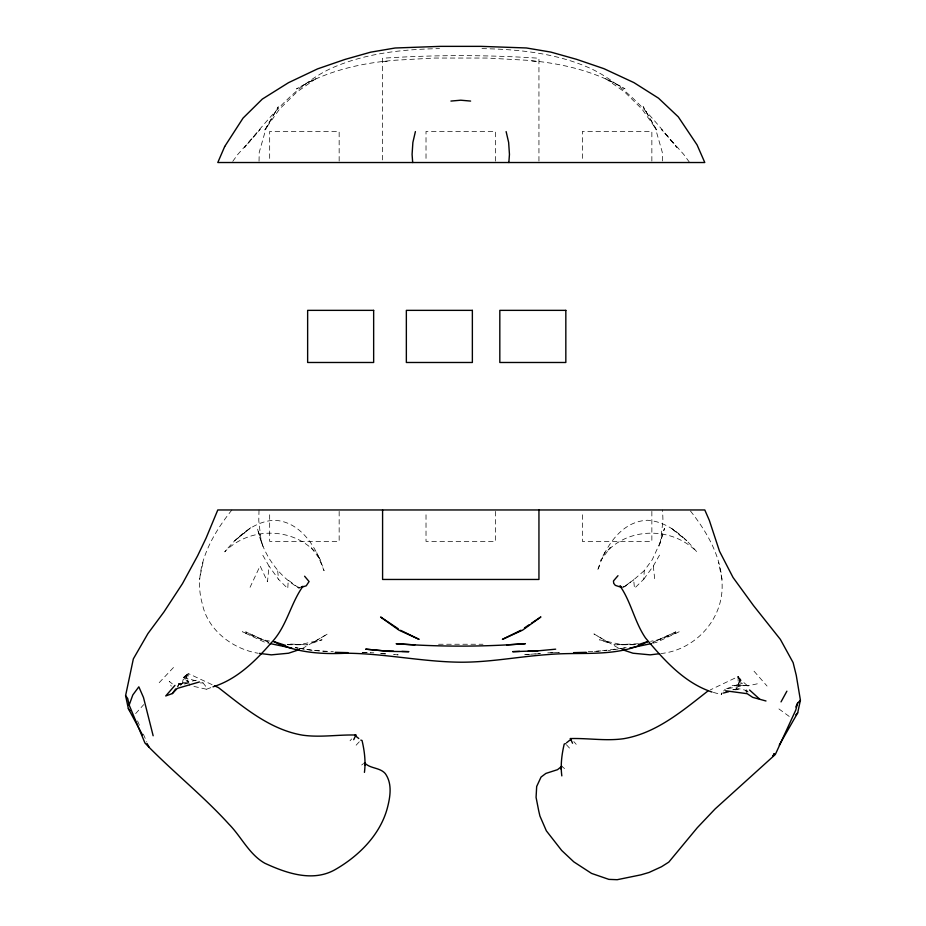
<?xml version="1.0" encoding="UTF-8"?>
<svg xmlns="http://www.w3.org/2000/svg" width="926" height="926" viewBox="0 0 926 926"><rect width="100%" height="100%" fill="white"/><g stroke="black" fill="none" stroke-linecap="round" stroke-linejoin="round"><path stroke-width="0.69" stroke-dasharray="4.63 3.47" d="M231.905 509.96C211.024 535.969 192.284 569.884 202.4 604.088C207.655 630.143 232.715 649.033 258.099 653.235M259.037 161.251L259.222 152.35L265.936 128.795L278.298 106.803L264.836 129.895L279.525 109.106L296.841 92.033L316.287 78.374L296.482 88.942C326.762 70.897 360.48 63.095 395.228 60.225L434.502 58.049L487.03 58.049L526.304 60.225C561.179 63.118 594.504 70.874 624.981 88.803L605.245 78.374L624.691 92.033L642.007 109.106L656.696 129.895L643.153 106.617L655.504 128.598L662.252 152.142L662.565 161.228M259.014 509.96L258.782 520.644L261.259 541.976L263.146 546.699L257.544 528.642C262.544 553.181 277.291 575.289 298.924 588.079L300.024 587.825L295.382 585.961M644.264 570.648L633.697 579.815L634.46 588.369L643.778 579.19L644.264 570.648L652.24 559.732L660.516 541.745L664.451 528.41L658.872 546.525L660.516 541.745L662.958 520.377L662.599 509.96M180.489 685.356L184.401 681.594L188.291 673.538L183.498 677.357L187.712 681.883L188.291 673.538L213.188 685.159M193.916 686.421L206.498 689.245L206.637 687.462L203.037 682.902L200.433 682.161M262.834 555.299L269.015 566.122L267.498 581.725L260.102 565.902L250.066 587.281M183.661 679.765L185.976 675.424L188.186 673.653L183.498 677.357L182.387 683.157L180.454 685.159M202.968 562.568L199.46 579.387M178.105 685.934L178.66 683.689L196.393 680.251M757.294 683.805L748.382 685.784L743.833 685.518L741.332 683.238L738.034 676.628L740.233 678.874L742.478 683.33M733.89 689.72L736.529 688.898L740.233 678.874L738.277 685.9L736.529 688.898L733.982 689.835M605.048 552.023L600.719 560.519L610.234 547.579L607.363 550.982C631.115 526.639 673.318 527.577 696.792 551.838C684.187 536.767 668.121 521.627 647.529 520.25C620.675 521.292 604.724 547.787 597.467 570.74L599.492 565.717M178.093 686.398L178.915 684.383L187.11 683.423M713.344 692.405L721.285 694.535L722.037 692.798M643.778 579.19L653.316 566.006L659.52 555.149M721.285 694.535L722.037 693.4M177.283 686.675L178.915 684.383L185.466 683.863M232.75 161.356L237.855 154.353L260.171 129.27L244.649 147.384C269.316 117.567 294.456 86.13 330.061 68.848C364.323 53.245 402.301 49.263 439.549 48.627M350.04 740.788L351.614 738.96M135.636 713.61L143.715 704.628M723.657 691.004L725.278 689.199M356.14 745.187L359.878 741.147M159.203 682.67L175.384 665.493M738.034 676.628L741.332 683.238L738.277 685.9L738.034 676.628L710.323 689.893M318.255 556.422L320.813 560.519L311.286 547.579L314.169 550.982C290.417 526.639 248.203 527.577 224.74 551.838C237.311 536.71 253.388 521.57 274.003 520.25C300.857 521.292 316.808 547.787 324.065 570.74L316.484 552.023M250.877 527.658L234.776 540.668L248.677 529.464M623.626 587.223L633.697 579.815L623.754 586.968M361.684 765.003L363.571 763.499M623.198 586.922L626.555 585.591M206.498 689.245L211.695 687.312M726.621 688.701L741.332 683.238M302.05 648.698L327.596 633.928L311.958 643.246L322.086 639.797L301.124 644.357L287.326 644.565M735.626 689.905L739.7 688.863L745.557 690.287L747.595 692.312M652.703 643.246L656.754 642.262L679.198 631.74L660.111 639.449L650.608 641.324M727.929 688.678L743.833 685.518L748.382 685.784L731.991 685.448L743.833 685.518M613.382 649.763L619.031 648.837M620.443 648.605L626.103 647.691M594.48 651.638L622.052 648.316M623.441 648.096L626.207 647.656M178.66 683.689L187.897 683.087M732.64 689.824L739.7 688.863L736.529 688.898M608.197 650.515L610.558 650.214M660.782 653.559C693.817 650.283 721.366 621.462 722.13 588.079C722.778 558.667 707.452 532.288 689.627 509.96M382.588 61.706L389.661 61.023M530.633 654.265L540.622 653.432M547.752 652.842L558.934 652.39M534.985 654.011L540.738 653.582M550.785 652.842L559.35 652.633M588.207 651.649L606.762 650.596M638.408 643.744L613.915 644.797L635.34 644.727M200.282 682.937L203.037 682.902M438.554 644.241L482.978 644.241M362.17 652.633L370.736 652.842M287.616 644.727L307.617 644.797L287.454 643.929M362.598 652.39L373.78 652.842M635.595 644.589L620.408 644.357L599.446 639.797L609.574 643.246L593.936 633.928L619.482 648.698M481.983 48.627C519.231 49.263 557.197 53.245 591.459 68.848C627.076 86.13 652.205 117.567 676.871 147.384L661.349 129.27L683.677 154.353L689.627 162.525M314.771 650.596L333.325 651.649M380.794 653.582L386.536 654.011M306.738 649.531L327.052 651.638M380.91 653.432L388.04 654.022M531.871 61.023L538.944 61.706M295.325 647.656L298.091 648.096M299.48 648.316L313.335 650.515M295.429 647.691L298.253 648.154M299.665 648.374L305.325 649.3M269.559 641.058L261.421 639.449L242.334 631.74L264.767 642.262L268.829 643.246M183.498 677.357L195.224 680.679M778.928 708.922L790.862 717.627M298.924 588.079L288.229 580.127L287.778 588.554L278.529 579.329L269.015 566.122M561.746 766.3L564.571 768.568M672.843 529.464L686.756 540.668L670.655 527.658M172.352 683.897L169.226 681.339L171.217 686.178M747.386 685.68L737.825 677.242M566.376 744.689L570.115 748.752M754.042 671.2L767.052 686.05M573.842 741.599L576.215 744.342M746.275 689.801L748.115 691.965M745.557 690.287L746.645 692.555M137.546 720.926L140.439 727.535M143.345 734.133L146.829 742.062M189.726 685.471L185.976 675.424L187.712 681.883M722.06 579.387L718.564 562.568M653.316 566.006L654.983 581.702M277.707 570.914L278.529 579.329M651.858 161.112L651.858 131.434L582.373 131.434L582.373 161.112M651.858 511.395L651.858 541.409L582.373 541.409L582.373 511.395M538.944 161.101L538.944 58.234C486.96 54.773 434.572 54.773 382.588 58.234L382.588 161.101M495.514 161.112L495.514 131.434L426.018 131.434L426.018 161.112M495.514 511.395L495.514 541.409L426.018 541.409L426.018 511.395M339.159 161.112L339.159 131.434L269.674 131.434L269.674 161.112M339.159 511.395L339.159 541.409L269.674 541.409L269.674 511.395M675.714 631.937L652.726 642.389L675.714 631.937M529.209 654.381L523.503 654.856L529.244 654.439M398.03 654.856L393.724 654.543L398.03 654.856M268.806 642.389L245.818 631.937L268.806 642.389"/><path stroke-width="1.39" d="M508.849 162.525L509.45 154.399L508.64 142.43L506.128 131.596M561.827 775.895C560.392 765.339 561.781 754.366 564.223 744.006L565.439 743.682M364.427 772.377C365.863 761.809 364.485 750.824 362.031 740.476L360.816 740.129M142.442 734.862L128.355 708.633L125.589 695.634L133.344 658.884L147.952 633.534L163.948 611.947L182.457 583.658L197.643 555.739L206.104 538.064L217.795 509.96L704.79 509.96L709.328 520.343L719.525 551.283L733.045 577.488L753.475 605.546L780.375 639.403L793.119 662.622L796.256 675.285L800.411 700.195L797.68 712.893L779.275 745.083M415.392 131.596L412.88 142.43L412.082 154.399L412.683 162.525M800.411 700.195L797.633 703.077L795.77 710.08L775.305 754.505L715.08 808.965L697.29 827.728L668.792 862.118L661.511 866.736L649.091 872.442L640.966 874.838L617.202 879.7L608.88 879.376L591.564 873.415L573.842 861.886L561.677 850.462L546.352 830.83L539.927 816.049L538.677 810.667L536.073 797.355L536.675 786.475L541.05 777.064L545.889 773.418L557.51 769.68L561.746 766.3L560.855 768.939M365.4 765.397L364.508 762.746C370.041 768.858 379.695 767.237 385.216 773.499C392.288 783.327 390.378 796.117 387.589 807.102C380.644 834.511 358.744 856.214 334.703 869.873C312.398 882.27 286.157 873.114 264.755 863.206C249.094 854.328 241.339 836.722 228.977 824.221C204.114 796.835 175.153 773.615 149.144 747.351L144.954 742.999L129.165 705.056L132.812 694.951L138.831 686.826L143.507 697.533L153.149 735.776M353.72 739.677L355.873 735.036C338.059 734.515 320.361 737.698 302.547 735.163C269.755 729.584 243.908 707.383 218.432 687.601L214.496 685.772M774.113 753.637L772.909 756.229L774.321 753.752M795.816 706.966L797.633 703.077M781.023 701.896L786.892 691.178M174.945 685.39L165.719 695.958L172.363 693.562L175.639 688.967M617.978 575.694L613.463 580.972L613.718 583.345L615.304 585.359L621.415 587.362M172.363 693.562L177.26 688.412L199.414 681.964M795.781 714.768L797.68 712.893M566.446 742.872L571.481 738.855L570.381 738.566L572.546 743.208M707.8 691.097C682.358 710.913 656.499 733.103 623.707 738.693C605.905 741.217 588.207 738.045 570.381 738.566M524.486 627.897L529.174 624.761M531.512 623.198L540.888 616.936L522.542 630.178L502.413 639.368L520.968 630.236M300.996 587.315L302.941 586.297C290.359 603.983 286.724 626.647 271.422 642.644C255.426 661.083 236.848 679.452 212.992 686.826M299.353 649.612L288.542 653.224L271.353 654.856L259.419 653.397M638.465 644.589L647.864 641.533C617.156 657.807 581.991 651.591 548.782 654.508C519.359 656.476 490.329 662.333 460.766 662.206C422.302 661.87 384.498 653.409 346 653.224C321.368 654.416 296.089 652.726 273.656 641.533L285.752 645.457M301.367 587.327L306.24 585.811L309.076 581.54L304.596 576.227M723.403 693.053L728.831 691.653M354.774 735.302L355.873 735.036M651.348 643.582L629.645 648.119M659.462 653.721L650.179 654.856L632.99 653.224L622.179 649.612M519.66 651.429L512.634 651.661L537.925 650.828L528.086 651.152M532.23 651.383L555.669 649.172M450.927 101.073L460.766 100.205L470.605 101.073M586.251 652.321L573.588 652.645M506.684 644.901L525.378 643.686C482.388 646.938 439.132 646.892 396.143 643.72L414.836 644.913M347.933 652.645L335.281 652.321M389.302 651.383L365.863 649.172L389.302 651.383L408.898 651.661L401.872 651.429M383.607 650.828L393.446 651.152M291.887 648.119L270.184 643.582M725.567 690.796L747.189 693.69L752.711 697.359L765.987 700.982M712.025 692.046C684.198 682.856 663.815 659.821 645.491 637.956C634.495 621.844 631.162 601.888 619.957 585.869L622.075 587.362M400.541 630.305L419.119 639.368L398.99 630.178L380.609 617.029L398.203 628.742M355.781 736.112L358.802 738.52M749.585 690.032L759.656 699.118M128.355 708.633L129.941 710.624M125.589 695.634L127.684 698.47L129.165 705.056M147.13 743.601L149.144 747.351M538.944 509.96L538.944 579.456L382.588 579.456L382.588 509.96M224.705 146.505L217.795 162.525L704.79 162.525L697.081 144.907L678.307 116.873L658.513 98.179L633.94 82.622L603.926 68.674L576.504 59.31L550.831 52.087L526.385 47.967L480.976 46.358L440.556 46.358L395.136 48.002L370.666 52.169L344.97 59.438L317.595 68.871L288.53 82.669L262.313 99.094L243.052 118.1L224.705 146.505M373.653 310.36L307.64 310.36L307.64 362.483L373.653 362.483L373.653 310.36M472.364 310.36L406.352 310.36L406.352 362.483L472.364 362.483L472.364 310.36M565.832 310.36L499.82 310.36L499.82 362.483L565.832 362.483L565.832 310.36"/></g></svg>
